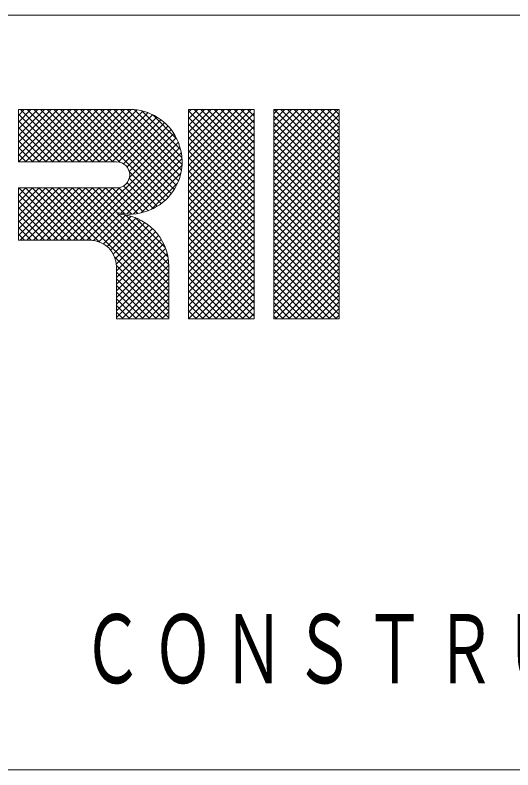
# Model space of a CAD drawing. Units: millimetres on the paper, enlarged 30 times. Extents: x -5790 to 5910, y -4184 to 4114.
# Drawn here: x -538.5 to -222.2, y -4136.1 to -3656.1 of the extents above; entities that cross this region are included whole.
import ezdxf

# ---------------------------------------------------------------- set-up
doc = ezdxf.new("R2010")
doc.units = ezdxf.units.MM
doc.header["$LTSCALE"] = 30
doc.layers.add('F-2', color=3, linetype='Continuous', lineweight=18)
doc.layers.add('F-6_文字', color=7, linetype='Continuous', lineweight=18)
doc.styles.add('ＭＳ ゴシック', font='')
doc.styles.get('ＭＳ ゴシック').set_extended_font_data('MS Gothic')

msp = doc.modelspace()

# ---------------------------------------------------------------- linework, layer by layer
at = {"layer": 'F-2'}
for p, q in [((-5790.28, -3656.14), (5909.72, -3656.14)), ((-5790.28, -4136.14), (5909.72, -4136.14))]:
    msp.add_line(p, q, dxfattribs=at)
at = {"layer": 'F-6_文字'}
for p, q in [((-536.43, -3716.14), (-536.43, -3749.42)), ((-536.43, -3716.14), (-465.7, -3716.14)), ((-536.43, -3745.36), (-507.2, -3716.14)), ((-536.43, -3741.12), (-511.44, -3716.14)), ((-536.43, -3736.88), (-515.69, -3716.14)), ((-536.43, -3732.64), (-519.93, -3716.14)), ((-536.43, -3728.39), (-524.17, -3716.14)), ((-536.43, -3724.15), (-528.41, -3716.14)), ((-536.43, -3719.91), (-532.66, -3716.14)), ((-536.43, -3719.12), (-506.13, -3749.42)), ((-536.25, -3749.42), (-502.96, -3716.14)), ((-535.17, -3716.14), (-501.88, -3749.42)), ((-532, -3749.42), (-498.72, -3716.14)), ((-530.93, -3716.14), (-497.64, -3749.42)), ((-527.76, -3749.42), (-494.47, -3716.14)), ((-526.68, -3716.14), (-493.4, -3749.42)), ((-523.52, -3749.42), (-490.23, -3716.14)), ((-522.44, -3716.14), (-489.16, -3749.42)), ((-519.27, -3749.42), (-485.99, -3716.14)), ((-518.2, -3716.14), (-484.91, -3749.42)), ((-515.03, -3749.42), (-481.75, -3716.14)), ((-513.96, -3716.14), (-480.67, -3749.42)), ((-510.79, -3749.42), (-477.5, -3716.14)), ((-509.71, -3716.14), (-476.43, -3749.42)), ((-506.55, -3749.42), (-473.26, -3716.14)), ((-505.47, -3716.14), (-471.92, -3749.69)), ((-502.3, -3749.42), (-469.02, -3716.14)), ((-501.23, -3716.14), (-443.31, -3774.06)), ((-498.06, -3749.42), (-464.79, -3716.15)), ((-496.99, -3716.14), (-441.18, -3771.94)), ((-493.82, -3749.42), (-460.88, -3716.49)), ((-492.74, -3716.14), (-439.25, -3769.63)), ((-489.58, -3749.42), (-457.35, -3717.2)), ((-488.5, -3716.14), (-437.51, -3767.13)), ((-485.33, -3749.42), (-454.12, -3718.21)), ((-484.26, -3716.14), (-435.98, -3764.42)), ((-481.09, -3749.42), (-451.15, -3719.48)), ((-480.02, -3716.14), (-434.67, -3761.48)), ((-475.77, -3716.14), (-433.61, -3758.3)), ((-471.53, -3716.14), (-432.85, -3754.82)), ((-467.29, -3716.14), (-432.45, -3750.98)), ((-462.93, -3716.25), (-432.52, -3746.66)), ((-457.87, -3717.07), (-433.34, -3741.6)), ((-451.27, -3719.42), (-435.69, -3735)), ((-428.25, -3716.19), (-428.25, -3849.28)), ((-428.25, -3716.19), (-386.64, -3716.19)), ((-428.25, -3755.98), (-388.46, -3716.19)), ((-428.25, -3751.73), (-392.71, -3716.19)), ((-428.25, -3747.49), (-396.95, -3716.19)), ((-428.25, -3743.25), (-401.19, -3716.19)), ((-428.25, -3739.01), (-405.43, -3716.19)), ((-428.25, -3734.76), (-409.68, -3716.19)), ((-428.25, -3730.52), (-413.92, -3716.19)), ((-428.25, -3726.28), (-418.16, -3716.19)), ((-428.25, -3722.03), (-422.4, -3716.19)), ((-428.25, -3717.79), (-426.65, -3716.19)), ((-428.25, -3716.99), (-386.64, -3758.6)), ((-428.25, -3760.22), (-386.64, -3718.61)), ((-424.81, -3716.19), (-386.64, -3754.36)), ((-420.56, -3716.19), (-386.64, -3750.12)), ((-416.32, -3716.19), (-386.64, -3745.87)), ((-412.08, -3716.19), (-386.64, -3741.63)), ((-407.83, -3716.19), (-386.64, -3737.39)), ((-403.59, -3716.19), (-386.64, -3733.15)), ((-399.35, -3716.19), (-386.64, -3728.9)), ((-395.11, -3716.19), (-386.64, -3724.66)), ((-390.86, -3716.19), (-386.64, -3720.42)), ((-386.64, -3716.19), (-386.64, -3849.28)), ((-374.16, -3716.14), (-374.16, -3849.23)), ((-374.16, -3757.04), (-333.25, -3716.14)), ((-374.16, -3752.8), (-337.5, -3716.14)), ((-374.16, -3748.55), (-341.74, -3716.14)), ((-374.16, -3744.31), (-345.98, -3716.14)), ((-374.16, -3740.07), (-350.22, -3716.14)), ((-374.16, -3735.82), (-354.47, -3716.14)), ((-374.16, -3731.58), (-358.71, -3716.14)), ((-374.16, -3727.34), (-362.95, -3716.14)), ((-374.16, -3723.1), (-367.19, -3716.14)), ((-374.16, -3718.85), (-371.44, -3716.14)), ((-374.16, -3761.28), (-332.55, -3719.67)), ((-373.95, -3716.14), (-332.55, -3757.54)), ((-369.71, -3716.14), (-332.55, -3753.3)), ((-365.46, -3716.14), (-332.55, -3749.05)), ((-361.22, -3716.14), (-332.55, -3744.81)), ((-356.98, -3716.14), (-332.55, -3740.57)), ((-352.74, -3716.14), (-332.55, -3736.32)), ((-348.49, -3716.14), (-332.55, -3732.08)), ((-344.25, -3716.14), (-332.55, -3727.84)), ((-340.01, -3716.14), (-332.55, -3723.6)), ((-335.77, -3716.14), (-332.55, -3719.35)), ((-536.43, -3723.36), (-510.37, -3749.42)), ((-476.85, -3749.42), (-448.4, -3720.98)), ((-472.71, -3749.53), (-445.87, -3722.69)), ((-469.62, -3750.68), (-443.53, -3724.59)), ((-428.25, -3721.24), (-386.64, -3762.84)), ((-428.25, -3764.46), (-386.64, -3722.85)), ((-374.16, -3720.17), (-332.55, -3761.78)), ((-374.16, -3765.52), (-332.55, -3723.92)), ((-374.16, -3724.42), (-332.55, -3766.02)), ((-536.43, -3727.61), (-514.61, -3749.42)), ((-467.4, -3752.7), (-441.38, -3726.69)), ((-465.99, -3755.54), (-439.43, -3728.97)), ((-428.25, -3725.48), (-386.64, -3767.09)), ((-428.25, -3768.7), (-386.64, -3727.09)), ((-374.16, -3769.77), (-332.55, -3728.16)), ((-374.16, -3728.66), (-332.55, -3770.27)), ((-536.43, -3731.85), (-518.85, -3749.42)), ((-501.32, -3799.35), (-436.12, -3734.15)), ((-465.93, -3759.72), (-437.67, -3731.46)), ((-428.25, -3729.72), (-386.64, -3771.33)), ((-428.25, -3772.95), (-386.64, -3731.34)), ((-428.25, -3733.96), (-386.64, -3775.57)), ((-374.16, -3774.01), (-332.55, -3732.4)), ((-374.16, -3732.9), (-332.55, -3774.51)), ((-536.43, -3736.09), (-523.1, -3749.42)), ((-497.08, -3799.35), (-434.79, -3737.06)), ((-428.25, -3777.19), (-386.64, -3735.58)), ((-428.25, -3738.21), (-386.64, -3779.82)), ((-374.16, -3778.25), (-332.55, -3736.64)), ((-374.16, -3737.14), (-332.55, -3778.75)), ((-536.43, -3740.33), (-527.34, -3749.42)), ((-492.84, -3799.35), (-433.71, -3740.22)), ((-471.45, -3782.21), (-432.91, -3743.67)), ((-428.25, -3781.43), (-386.64, -3739.82)), ((-428.25, -3742.45), (-386.64, -3784.06)), ((-374.16, -3782.49), (-332.55, -3740.89)), ((-374.16, -3741.39), (-332.55, -3782.99)), ((-536.43, -3744.58), (-531.58, -3749.42)), ((-467.65, -3782.65), (-432.47, -3747.47)), ((-428.25, -3785.67), (-386.64, -3744.07)), ((-428.25, -3746.69), (-386.64, -3788.3)), ((-428.25, -3789.92), (-386.64, -3748.31)), ((-374.16, -3786.74), (-332.55, -3745.13)), ((-374.16, -3745.63), (-332.55, -3787.24)), ((-536.43, -3748.82), (-535.82, -3749.42)), ((-474.02, -3749.42), (-536.43, -3749.42)), ((-463.39, -3782.63), (-432.49, -3751.73)), ((-428.25, -3750.93), (-386.64, -3792.54)), ((-428.25, -3794.16), (-386.64, -3752.55)), ((-374.16, -3790.98), (-332.55, -3749.37)), ((-374.16, -3749.87), (-332.55, -3791.48)), ((-465.97, -3755.64), (-445.63, -3775.98)), ((-458.42, -3781.9), (-433.21, -3756.7)), ((-428.25, -3755.18), (-386.64, -3796.79)), ((-428.25, -3798.4), (-386.64, -3756.79)), ((-374.16, -3795.22), (-332.55, -3753.61)), ((-374.16, -3754.11), (-332.55, -3795.72)), ((-374.16, -3799.46), (-332.55, -3757.86)), ((-374.16, -3758.36), (-332.55, -3799.96)), ((-467.36, -3762.74), (-450.87, -3779.22)), ((-465.97, -3759.88), (-448.14, -3777.71)), ((-452.06, -3779.79), (-435.33, -3763.06)), ((-428.25, -3759.42), (-386.64, -3801.03)), ((-428.25, -3802.64), (-386.64, -3761.04)), ((-374.16, -3803.71), (-332.55, -3762.1)), ((-374.16, -3762.6), (-332.55, -3804.21)), ((-536.43, -3766.07), (-474.02, -3766.07)), ((-536.43, -3796.28), (-506.22, -3766.07)), ((-536.43, -3792.03), (-510.46, -3766.07)), ((-536.43, -3787.79), (-514.7, -3766.07)), ((-536.43, -3783.55), (-518.95, -3766.07)), ((-536.43, -3779.3), (-523.19, -3766.07)), ((-536.43, -3775.06), (-527.43, -3766.07)), ((-536.43, -3770.82), (-531.68, -3766.07)), ((-536.43, -3766.58), (-535.92, -3766.07)), ((-536.15, -3766.07), (-502.86, -3799.35)), ((-535.26, -3799.35), (-501.98, -3766.07)), ((-531.91, -3766.07), (-498.62, -3799.35)), ((-531.02, -3799.35), (-497.73, -3766.07)), ((-527.67, -3766.07), (-494.38, -3799.35)), ((-526.78, -3799.35), (-493.49, -3766.07)), ((-523.42, -3766.07), (-490.13, -3799.36)), ((-522.54, -3799.35), (-489.25, -3766.07)), ((-519.18, -3766.07), (-484.78, -3800.47)), ((-518.29, -3799.35), (-485.01, -3766.07)), ((-514.94, -3766.07), (-440.76, -3840.25)), ((-514.05, -3799.35), (-480.76, -3766.07)), ((-510.7, -3766.07), (-440.77, -3835.99)), ((-509.81, -3799.35), (-476.52, -3766.07)), ((-506.45, -3766.07), (-440.78, -3831.74)), ((-505.57, -3799.35), (-472.04, -3765.83)), ((-502.21, -3766.07), (-440.8, -3827.48)), ((-497.97, -3766.07), (-440.81, -3823.22)), ((-493.73, -3766.07), (-440.82, -3818.97)), ((-489.48, -3766.07), (-440.86, -3814.69)), ((-485.24, -3766.07), (-468.74, -3782.57)), ((-481, -3766.07), (-464.38, -3782.68)), ((-476.76, -3766.07), (-460.52, -3782.3)), ((-472.63, -3765.95), (-457.02, -3781.56)), ((-469.56, -3764.77), (-453.82, -3780.52)), ((-428.25, -3763.66), (-386.64, -3805.27)), ((-428.25, -3806.89), (-386.64, -3765.28)), ((-428.25, -3767.9), (-386.64, -3809.51)), ((-374.16, -3807.95), (-332.55, -3766.34)), ((-374.16, -3766.84), (-332.55, -3808.45)), ((-536.43, -3770.03), (-507.11, -3799.35)), ((-428.25, -3811.13), (-386.64, -3769.52)), ((-428.25, -3772.15), (-386.64, -3813.76)), ((-374.16, -3812.19), (-332.55, -3770.59)), ((-374.16, -3771.09), (-332.55, -3812.69)), ((-536.43, -3774.27), (-511.35, -3799.35)), ((-428.25, -3815.37), (-386.64, -3773.76)), ((-428.25, -3776.39), (-386.64, -3818)), ((-374.16, -3816.44), (-332.55, -3774.83)), ((-374.16, -3775.33), (-332.55, -3816.93)), ((-536.43, -3778.52), (-515.59, -3799.35)), ((-428.25, -3819.62), (-386.64, -3778.01)), ((-428.25, -3780.63), (-386.64, -3822.24)), ((-428.25, -3823.86), (-386.64, -3782.25)), ((-374.16, -3820.68), (-332.55, -3779.07)), ((-374.16, -3779.57), (-332.55, -3821.18)), ((-536.43, -3782.76), (-519.84, -3799.35)), ((-536.43, -3787), (-524.08, -3799.35)), ((-488.72, -3799.48), (-472.02, -3782.78)), ((-485.28, -3800.28), (-468.23, -3783.23)), ((-482.38, -3801.62), (-464.8, -3784.04)), ((-479.9, -3803.39), (-461.65, -3785.13)), ((-477.81, -3805.54), (-458.74, -3786.47)), ((-468.04, -3783.27), (-441.4, -3809.91)), ((-462.11, -3784.95), (-443.08, -3803.99)), ((-428.25, -3784.88), (-386.64, -3826.48)), ((-428.25, -3828.1), (-386.64, -3786.49)), ((-374.16, -3824.92), (-332.55, -3783.31)), ((-374.16, -3783.81), (-332.55, -3825.42)), ((-536.43, -3791.24), (-528.32, -3799.35)), ((-476.12, -3808.09), (-456.06, -3788.03)), ((-474.86, -3811.08), (-453.59, -3789.8)), ((-474.18, -3814.63), (-451.3, -3791.76)), ((-428.25, -3789.12), (-386.64, -3830.73)), ((-428.25, -3832.34), (-386.64, -3790.73)), ((-374.16, -3829.16), (-332.55, -3787.56)), ((-374.16, -3788.06), (-332.55, -3829.66)), ((-374.16, -3833.41), (-332.55, -3791.8)), ((-536.43, -3795.49), (-532.56, -3799.35)), ((-474.11, -3818.81), (-449.21, -3793.91)), ((-474.1, -3823.04), (-447.32, -3796.26)), ((-428.25, -3793.36), (-386.64, -3834.97)), ((-428.25, -3836.59), (-386.64, -3794.98)), ((-374.16, -3792.3), (-332.55, -3833.91)), ((-374.16, -3837.65), (-332.55, -3796.04)), ((-374.16, -3796.54), (-332.55, -3838.15)), ((-474.09, -3827.27), (-445.62, -3798.8)), ((-474.07, -3831.5), (-444.13, -3801.56)), ((-428.25, -3797.6), (-386.64, -3839.21)), ((-428.25, -3840.83), (-386.64, -3799.22)), ((-374.16, -3841.89), (-332.55, -3800.28)), ((-374.16, -3800.78), (-332.55, -3842.39)), ((-474.06, -3835.73), (-442.87, -3804.54)), ((-428.25, -3801.85), (-386.64, -3843.46)), ((-428.25, -3845.07), (-386.64, -3803.46)), ((-428.25, -3806.09), (-386.64, -3847.7)), ((-374.16, -3846.13), (-332.55, -3804.53)), ((-374.16, -3805.03), (-332.55, -3846.63)), ((-475.23, -3810.01), (-440.74, -3844.5)), ((-474.05, -3839.96), (-441.87, -3807.78)), ((-428.25, -3810.33), (-389.3, -3849.28)), ((-428.22, -3849.28), (-386.64, -3807.7)), ((-374.16, -3809.27), (-334.2, -3849.23)), ((-373.01, -3849.23), (-332.55, -3808.77)), ((-474.13, -3815.36), (-440.73, -3848.76)), ((-474.12, -3815.94), (-474.02, -3849.28)), ((-474.03, -3844.19), (-441.16, -3811.32)), ((-474.02, -3848.42), (-440.84, -3815.24)), ((-440.73, -3849.28), (-440.83, -3815.89)), ((-428.25, -3814.57), (-393.54, -3849.28)), ((-423.97, -3849.28), (-386.64, -3811.95)), ((-374.16, -3813.51), (-338.44, -3849.23)), ((-368.76, -3849.23), (-332.55, -3813.01)), ((-474.11, -3819.62), (-444.45, -3849.28)), ((-470.64, -3849.28), (-440.82, -3819.46)), ((-428.25, -3818.82), (-397.78, -3849.28)), ((-419.73, -3849.28), (-386.64, -3816.19)), ((-415.49, -3849.28), (-386.64, -3820.43)), ((-374.16, -3817.75), (-342.68, -3849.23)), ((-364.52, -3849.23), (-332.55, -3817.25)), ((-474.1, -3823.88), (-448.69, -3849.28)), ((-466.4, -3849.28), (-440.81, -3823.69)), ((-428.25, -3823.06), (-402.02, -3849.28)), ((-411.25, -3849.28), (-386.64, -3824.68)), ((-374.16, -3822), (-346.93, -3849.23)), ((-360.28, -3849.23), (-332.55, -3821.5)), ((-474.08, -3828.13), (-452.94, -3849.28)), ((-462.15, -3849.28), (-440.8, -3827.92)), ((-428.25, -3827.3), (-406.27, -3849.28)), ((-407, -3849.28), (-386.64, -3828.92)), ((-374.16, -3826.24), (-351.17, -3849.23)), ((-356.03, -3849.23), (-332.55, -3825.74)), ((-351.79, -3849.23), (-332.55, -3829.98)), ((-474.07, -3832.39), (-457.18, -3849.28)), ((-457.91, -3849.28), (-440.78, -3832.15)), ((-428.25, -3831.54), (-410.51, -3849.28)), ((-402.76, -3849.28), (-386.64, -3833.16)), ((-374.16, -3830.48), (-355.41, -3849.23)), ((-374.16, -3834.72), (-359.65, -3849.23)), ((-347.55, -3849.23), (-332.55, -3834.22)), ((-474.06, -3836.65), (-461.42, -3849.28)), ((-453.67, -3849.28), (-440.77, -3836.38)), ((-428.25, -3835.79), (-414.75, -3849.28)), ((-398.52, -3849.28), (-386.64, -3837.4)), ((-374.16, -3838.97), (-363.9, -3849.23)), ((-343.31, -3849.23), (-332.55, -3838.47)), ((-474.04, -3840.9), (-465.67, -3849.28)), ((-449.43, -3849.28), (-440.76, -3840.61)), ((-428.25, -3840.03), (-418.99, -3849.28)), ((-428.25, -3844.27), (-423.24, -3849.28)), ((-394.27, -3849.28), (-386.64, -3841.65)), ((-374.16, -3843.21), (-368.14, -3849.23)), ((-339.06, -3849.23), (-332.55, -3842.71)), ((-474.03, -3845.16), (-469.91, -3849.28)), ((-474.02, -3849.28), (-440.73, -3849.28)), ((-445.19, -3849.28), (-440.74, -3844.84)), ((-440.94, -3849.28), (-440.73, -3849.07)), ((-428.25, -3848.52), (-427.48, -3849.28)), ((-428.25, -3849.28), (-386.64, -3849.28)), ((-390.03, -3849.28), (-386.64, -3845.89)), ((-374.16, -3847.45), (-372.38, -3849.23)), ((-374.16, -3849.23), (-332.55, -3849.23)), ((-334.82, -3849.23), (-332.55, -3846.95))]:
    msp.add_line(p, q, dxfattribs=at)
for points in [[(-374.16, -3716.14), (-332.55, -3716.14), (-332.55, -3849.23)], [(-536.43, -3766.07), (-536.43, -3799.35), (-490.77, -3799.35)]]:
    msp.add_lwpolyline(points, dxfattribs=at)
for centre, radius, start, end in [((-465.7, -3749.42), 33.29, 256.8561, 90), ((-474.02, -3757.74), 8.32, 270, 90), ((-474.12, -3816), 33.29, 0.1797, 88.8778), ((-490.77, -3816), 16.64, 0.1797, 90)]:
    msp.add_arc(centre, radius, start, end, dxfattribs=at)

# ---------------------------------------------------------------- texts
at = {"layer": 'F-6_文字', "color": 4, "insert": (-765.28, -4087.48), "char_height": 43.99, "attachment_point": 7, "style": 'ＭＳ ゴシック'}
msp.add_mtext('\\T1.15;\\W0.65;ＫＩＲＩＩ\u3000ＣＯＮＳＴＲＵＣＴＩＯＮ\u3000ＭＡＴＥＲＩＡＬＳ\u3000ＣＯ．，ＬＴＤ．', dxfattribs=at)

doc.saveas('drawing.dxf')
